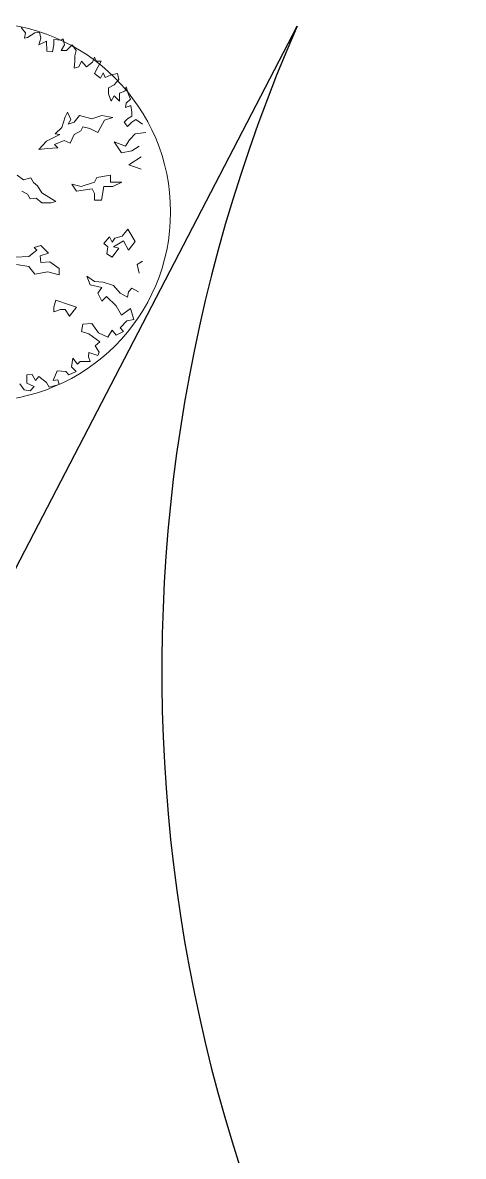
# Model space of a CAD drawing. Header units: millimetres. Extents: x 587797 to 2274247, y 1711 to 439204.
# Drawn here: x 2033969 to 2038554, y 270811 to 282602 of the extents above; entities that cross this region are included whole.
import ezdxf

# ---------------------------------------------------------------- set-up
doc = ezdxf.new("R2010")
doc.units = ezdxf.units.MM
doc.layers.add('finiture', color=7, linetype='Continuous', lineweight=20)

msp = doc.modelspace()

# ---------------------------------------------------------------- linework, layer by layer
msp.add_line((2027956.562, 265496.242), (2036825.332, 282565.22))
msp.add_arc((2052115.907, 275851.899), 16699.412, 156.2961423, 215.6979525)
at = {"layer": 'finiture'}
for p, q in [((2033954.268, 282552.275), (2033997.135, 282497.138)), ((2033997.135, 282497.138), (2033988.97, 282439.96)), ((2033988.97, 282439.96), (2034017.548, 282448.128)), ((2034017.548, 282448.128), (2034095.115, 282497.138)), ((2034095.115, 282497.138), (2034144.106, 282503.265)), ((2034158.395, 282439.96), (2034137.982, 282370.528)), ((2034137.982, 282370.528), (2034215.55, 282411.37)), ((2034144.106, 282503.265), (2034158.395, 282439.96)), ((2034215.55, 282411.37), (2034221.674, 282307.223)), ((2034293.118, 282370.528), (2034293.118, 282425.665)), ((2034293.118, 282425.665), (2034370.686, 282419.539)), ((2034370.686, 282419.539), (2034391.098, 282433.833)), ((2034391.098, 282433.833), (2034405.387, 282370.528)), ((2034221.674, 282307.223), (2034278.829, 282299.055)), ((2034278.829, 282299.055), (2034293.118, 282370.528)), ((2034405.387, 282370.528), (2034370.686, 282313.35)), ((2034370.686, 282313.35), (2034425.8, 282313.35)), ((2034425.8, 282313.35), (2034482.955, 282370.528)), ((2034482.955, 282370.528), (2034525.821, 282313.35)), ((2034525.821, 282313.35), (2034511.533, 282256.171)), ((2034511.533, 282201.034), (2034503.368, 282129.561)), ((2034511.533, 282256.171), (2034511.533, 282201.034)), ((2034554.399, 282143.856), (2034580.935, 282201.034)), ((2034580.935, 282201.034), (2034631.967, 282143.856)), ((2034631.967, 282143.856), (2034695.246, 282192.866)), ((2034695.246, 282192.866), (2034715.659, 282241.876)), ((2034715.659, 282241.876), (2034736.071, 282201.034)), ((2034736.071, 282201.034), (2034785.061, 282201.034)), ((2034785.061, 282201.034), (2034750.36, 282137.729)), ((2034503.368, 282129.561), (2034554.399, 282143.856)), ((2034750.36, 282137.729), (2034715.659, 282074.424)), ((2034715.659, 282074.424), (2034778.938, 282023.372)), ((2034778.938, 282023.372), (2034807.515, 282080.551)), ((2034807.515, 282080.551), (2034827.928, 282031.54)), ((2034827.928, 282031.54), (2034891.207, 282060.13)), ((2034891.207, 282060.13), (2034954.486, 282074.424)), ((2034954.486, 282074.424), (2034968.775, 282011.119)), ((2034919.785, 281953.941), (2034862.629, 281925.351)), ((2034862.629, 281925.351), (2034862.629, 281862.046)), ((2034968.775, 282011.119), (2034919.785, 281953.941)), ((2035032.054, 281890.636), (2035046.343, 281933.52)), ((2035046.343, 281933.52), (2035068.797, 281855.92)), ((2034862.629, 281862.046), (2034891.207, 281784.447)), ((2034891.207, 281784.447), (2034919.785, 281841.625)), ((2034919.785, 281841.625), (2034976.94, 281784.447)), ((2034976.94, 281870.215), (2035032.054, 281890.636)), ((2034976.94, 281784.447), (2034976.94, 281870.215)), ((2035068.797, 281855.92), (2035089.209, 281804.867)), ((2035046.343, 281764.026), (2035040.219, 281721.142)), ((2035040.219, 281721.142), (2035095.333, 281741.562)), ((2035089.209, 281804.867), (2035046.343, 281764.026)), ((2035095.333, 281741.562), (2035103.498, 281672.131)), ((2034412.637, 281623.163), (2034377.853, 281510.37)), ((2034434.227, 281672.36), (2034412.637, 281623.163)), ((2034469.011, 281595.565), (2034434.227, 281672.36)), ((2034441.424, 281546.368), (2034469.011, 281595.565)), ((2034561.367, 281637.562), (2034504.994, 281566.766)), ((2034687.308, 281602.764), (2034561.367, 281637.562)), ((2034794.058, 281637.562), (2034687.308, 281602.764)), ((2034779.664, 281510.37), (2034821.645, 281588.365)), ((2034906.805, 281615.963), (2034794.058, 281637.562)), ((2034821.645, 281588.365), (2034906.805, 281615.963)), ((2035060.632, 281600.658), (2035025.93, 281565.942)), ((2035103.498, 281629.247), (2035060.632, 281600.658)), ((2035103.498, 281672.131), (2035103.498, 281629.247)), ((2035103.498, 281565.942), (2035146.365, 281594.531)), ((2035146.365, 281594.531), (2035215.767, 281545.521)), ((2034377.853, 281510.37), (2034307.087, 281446.774)), ((2034504.994, 281566.766), (2034441.424, 281546.368)), ((2034504.994, 281439.574), (2034574.561, 281475.572)), ((2034574.561, 281475.572), (2034596.151, 281517.569)), ((2034596.151, 281517.569), (2034666.918, 281503.17)), ((2034666.918, 281503.17), (2034750.878, 281461.173)), ((2034750.878, 281461.173), (2034779.664, 281510.37)), ((2035025.93, 281565.942), (2035060.632, 281523.058)), ((2035060.632, 281523.058), (2035103.498, 281565.942)), ((2035250.469, 281459.753), (2035138.2, 281445.458)), ((2034215.93, 281369.978), (2034137.966, 281284.783)), ((2034356.264, 281439.574), (2034215.93, 281369.978)), ((2034299.89, 281333.98), (2034399.443, 281377.178)), ((2034307.087, 281446.774), (2034356.264, 281439.574)), ((2034399.443, 281377.178), (2034461.814, 281348.379)), ((2034461.814, 281348.379), (2034504.994, 281439.574)), ((2035040.219, 281318.848), (2034919.785, 281361.732)), ((2034919.785, 281361.732), (2034997.353, 281249.417)), ((2035081.044, 281382.153), (2035040.219, 281318.848)), ((2035138.2, 281445.458), (2035081.044, 281382.153)), ((2034137.966, 281284.783), (2034223.126, 281291.983)), ((2034223.126, 281291.983), (2034335.873, 281299.182)), ((2034335.873, 281299.182), (2034299.89, 281333.98)), ((2034997.353, 281249.417), (2035103.498, 281269.838)), ((2035103.498, 281269.838), (2035181.066, 281318.848)), ((2035201.479, 281206.533), (2035074.92, 281122.807)), ((2035074.92, 281122.807), (2035201.479, 281079.923)), ((2033912.472, 281017.199), (2033976.042, 280968.002)), ((2033976.042, 280968.002), (2034054.006, 280988.401)), ((2034054.006, 280988.401), (2034081.593, 280939.204)), ((2034741.592, 280992.633), (2034717.539, 280944.525)), ((2034883.236, 281015.35), (2034741.592, 280992.633)), ((2034883.236, 280944.525), (2034883.236, 281015.35)), ((2034081.593, 280939.204), (2034123.573, 280904.406)), ((2034123.573, 280904.406), (2034166.753, 280833.611)), ((2034575.894, 280897.754), (2034481.019, 280921.808)), ((2034481.019, 280921.808), (2034529.125, 280849.647)), ((2034529.125, 280849.647), (2034693.486, 280873.701)), ((2034717.539, 280944.525), (2034575.894, 280897.754)), ((2034693.486, 280873.701), (2034717.539, 280826.93)), ((2034788.361, 280756.106), (2034812.414, 280897.754)), ((2034812.414, 280897.754), (2034907.289, 280897.754)), ((2035002.164, 280944.525), (2034883.236, 280944.525)), ((2034907.289, 280897.754), (2035002.164, 280944.525)), ((2034018.023, 280819.211), (2033961.649, 280848.01)), ((2034046.809, 280770.014), (2034018.023, 280819.211)), ((2034110.379, 280777.214), (2034046.809, 280770.014)), ((2034166.753, 280728.017), (2034110.379, 280777.214)), ((2034166.753, 280833.611), (2034314.283, 280742.416)), ((2034717.539, 280826.93), (2034717.539, 280756.106)), ((2034717.539, 280756.106), (2034788.361, 280756.106)), ((2034265.106, 280728.017), (2034166.753, 280728.017)), ((2034314.283, 280742.416), (2034265.106, 280728.017)), ((2035061.532, 280453.234), (2035005.158, 280382.438)), ((2035139.495, 280326.041), (2035061.532, 280453.234)), ((2034088.789, 280262.445), (2034159.556, 280284.044)), ((2034159.556, 280284.044), (2034236.32, 280206.048)), ((2034870.822, 280375.238), (2034814.448, 280304.443)), ((2034814.448, 280304.443), (2034856.428, 280269.645)), ((2034899.608, 280318.842), (2034870.822, 280375.238)), ((2034927.195, 280360.839), (2034899.608, 280318.842)), ((2034914.001, 280269.645), (2035019.552, 280333.241)), ((2035005.158, 280382.438), (2034927.195, 280360.839)), ((2035019.552, 280333.241), (2035068.729, 280234.847)), ((2035068.729, 280234.847), (2035139.495, 280326.041)), ((2033892.082, 280164.051), (2034032.416, 280171.251)), ((2034032.416, 280171.251), (2034117.576, 280234.847)), ((2034117.576, 280234.847), (2034088.789, 280262.445)), ((2034236.32, 280206.048), (2034152.36, 280178.45)), ((2034152.36, 280178.45), (2034159.556, 280107.654)), ((2034856.428, 280269.645), (2034843.235, 280198.849)), ((2034843.235, 280198.849), (2034899.608, 280164.051)), ((2034899.608, 280164.051), (2034970.375, 280255.246)), ((2034970.375, 280255.246), (2034914.001, 280269.645)), ((2034032.416, 280065.657), (2033905.276, 280086.056)), ((2034095.986, 279987.662), (2034032.416, 280065.657)), ((2034159.556, 280107.654), (2034250.713, 280114.854)), ((2034250.713, 280114.854), (2034349.067, 280044.058)), ((2034349.067, 280044.058), (2034349.067, 279980.462)), ((2035215.767, 280122.179), (2035158.612, 280085.422)), ((2035158.612, 280085.422), (2035181.066, 279995.569)), ((2034230.323, 280009.26), (2034095.986, 279987.662)), ((2034349.067, 279980.462), (2034230.323, 280009.26)), ((2034715.659, 279909.801), (2034638.091, 279966.98)), ((2034638.091, 279966.98), (2034672.792, 279875.086)), ((2034672.792, 279875.086), (2034793.227, 279846.496)), ((2034807.515, 279903.675), (2034715.659, 279909.801)), ((2034793.227, 279846.496), (2034750.36, 279789.318)), ((2034913.661, 279866.917), (2034807.515, 279903.675)), ((2034983.064, 279789.318), (2034913.661, 279866.917)), ((2035068.797, 279803.612), (2035060.632, 279748.476)), ((2035103.498, 279840.37), (2035068.797, 279803.612)), ((2035172.901, 279803.612), (2035103.498, 279840.37)), ((2034315.321, 279715.119), (2034292.605, 279644.295)), ((2034456.966, 279668.348), (2034315.321, 279715.119)), ((2034750.36, 279789.318), (2034793.227, 279705.592)), ((2034793.227, 279705.592), (2034842.217, 279754.602)), ((2034842.217, 279754.602), (2034940.197, 279656.581)), ((2035060.632, 279748.476), (2034983.064, 279789.318)), ((2034292.605, 279644.295), (2034292.605, 279596.187)), ((2034292.605, 279596.187), (2034363.427, 279620.241)), ((2034363.427, 279620.241), (2034410.197, 279620.241)), ((2034410.197, 279620.241), (2034456.966, 279549.417)), ((2034529.125, 279644.295), (2034456.966, 279668.348)), ((2034456.966, 279549.417), (2034529.125, 279644.295)), ((2034940.197, 279656.581), (2034997.353, 279558.561)), ((2034997.353, 279558.561), (2035089.209, 279627.992)), ((2035089.209, 279627.992), (2035123.911, 279515.677)), ((2034595.224, 279466.666), (2034580.935, 279389.067)), ((2034687.081, 279472.793), (2034595.224, 279466.666)), ((2034758.525, 279374.772), (2034687.081, 279472.793)), ((2035054.508, 279501.382), (2034983.064, 279429.908)), ((2035123.911, 279515.677), (2035054.508, 279501.382)), ((2034580.935, 279389.067), (2034658.503, 279366.603)), ((2034658.503, 279366.603), (2034772.814, 279282.877)), ((2034856.506, 279331.888), (2034758.525, 279374.772)), ((2034899.372, 279403.361), (2034856.506, 279331.888)), ((2034940.197, 279352.309), (2034899.372, 279403.361)), ((2035017.765, 279389.067), (2034940.197, 279352.309)), ((2034983.064, 279429.908), (2035017.765, 279389.067)), ((2034772.814, 279282.877), (2034721.782, 279239.993)), ((2034721.782, 279239.993), (2034764.649, 279176.688)), ((2034491.12, 279113.383), (2034476.831, 279021.489)), ((2034540.11, 279050.078), (2034491.12, 279113.383)), ((2034658.503, 279170.562), (2034652.38, 279127.678)), ((2034652.38, 279127.678), (2034672.792, 279078.668)), ((2034750.36, 279141.973), (2034658.503, 279170.562)), ((2034764.649, 279176.688), (2034750.36, 279141.973)), ((2034327.819, 278980.647), (2034284.953, 278880.584)), ((2034419.676, 278972.479), (2034327.819, 278980.647)), ((2034476.831, 279021.489), (2034525.821, 278972.479)), ((2034566.647, 279078.668), (2034540.11, 279050.078)), ((2034623.802, 279078.668), (2034566.647, 279078.668)), ((2034672.792, 279078.668), (2034623.802, 279078.668)), ((2034066.538, 278943.889), (2034011.424, 278937.763)), ((2034011.424, 278937.763), (2034011.424, 278851.995)), ((2034103.28, 278880.584), (2034066.538, 278943.889)), ((2034137.982, 278923.468), (2034103.28, 278880.584)), ((2034215.55, 278860.163), (2034137.982, 278923.468)), ((2034244.127, 278811.153), (2034215.55, 278860.163)), ((2034284.953, 278880.584), (2034335.984, 278888.753)), ((2034335.984, 278888.753), (2034348.232, 278837.7)), ((2034448.253, 278937.763), (2034419.676, 278972.479)), ((2034525.821, 278972.479), (2034448.253, 278937.763)), ((2033982.846, 278782.564), (2033939.98, 278845.869)), ((2034046.125, 278774.395), (2033982.846, 278782.564)), ((2034011.424, 278851.995), (2034088.992, 278817.279)), ((2034088.992, 278817.279), (2034046.125, 278774.395)), ((2034348.232, 278837.7), (2034244.127, 278811.153))]:
    msp.add_line(p, q, dxfattribs=at)
msp.add_circle((2033538.998, 280633.695), 1968.5, dxfattribs=at)

doc.saveas('drawing.dxf')
